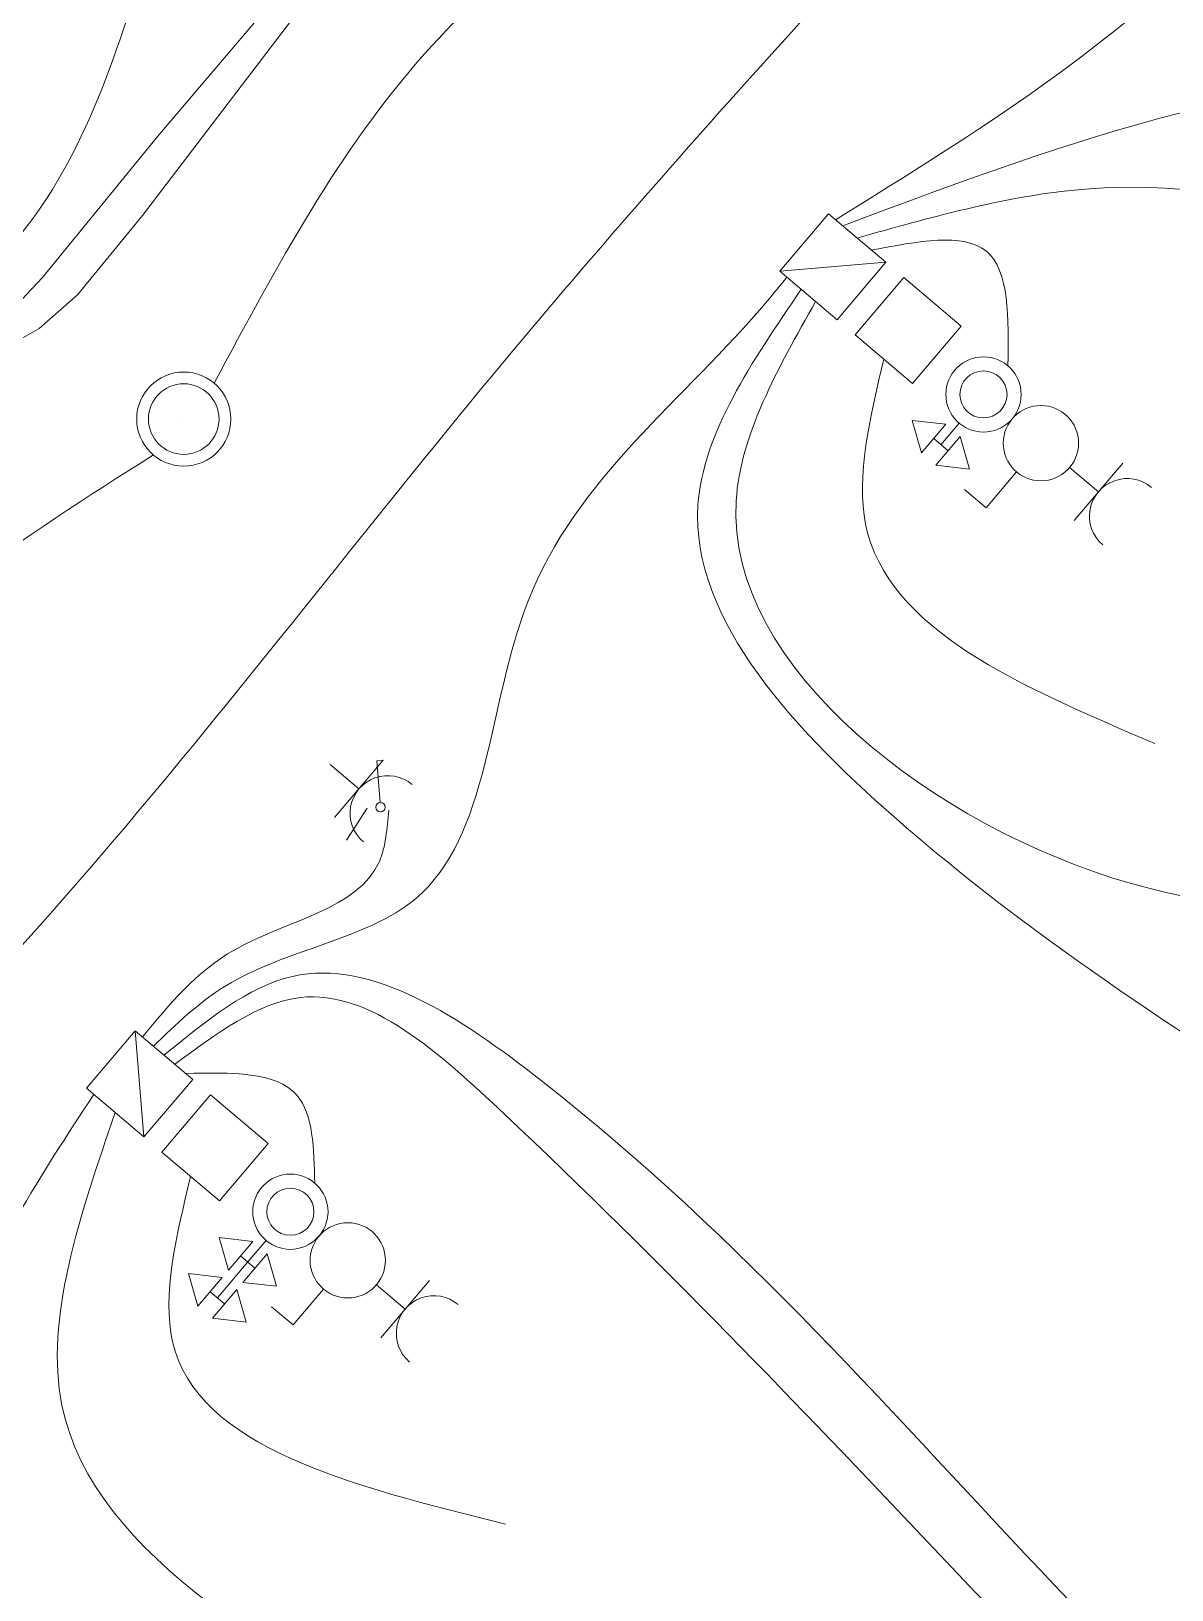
# Model space of a CAD drawing. Header units: metres. Extents: x 2747662.9 to 2747731.3, y 1250221.9 to 1250283.3.
# Drawn here: x 2747716.13 to 2747718.554, y 1250274.954 to 1250278.268 of the extents above; entities that cross this region are included whole.
import ezdxf

# ---------------------------------------------------------------- set-up
doc = ezdxf.new("R2010")
doc.units = ezdxf.units.M
doc.header["$MEASUREMENT"] = 0
doc.layers.add('___elektro', color=7, linetype='Continuous')
doc.layers.add('___sanitär', color=7, linetype='Continuous')

msp = doc.modelspace()

# ---------------------------------------------------------------- linework, layer by layer
at = {"layer": '___elektro', "color": 30, "linetype": 'Continuous', "lineweight": 0, "true_color": 0xff8d1c}
for p, q in [((2747717.8245, 1250277.88), (2747717.721, 1250277.758)), ((2747717.8115, 1250277.8648), (2747717.8116, 1250277.8648)), ((2747717.9465, 1250277.7766), (2747717.8245, 1250277.88)), ((2747717.8397, 1250277.8671), (2747717.8398, 1250277.8671)), ((2747717.7857, 1250277.8343), (2747717.7857, 1250277.8343)), ((2747717.7986, 1250277.8495), (2747717.7986, 1250277.8496)), ((2747717.855, 1250277.8542), (2747717.855, 1250277.8542)), ((2747717.8702, 1250277.8412), (2747717.8703, 1250277.8413)), ((2747717.8855, 1250277.8283), (2747717.8855, 1250277.8283)), ((2747717.7598, 1250277.8038), (2747717.7598, 1250277.8038)), ((2747717.7727, 1250277.819), (2747717.7728, 1250277.819)), ((2747717.9007, 1250277.8154), (2747717.9008, 1250277.8154)), ((2747717.916, 1250277.8024), (2747717.916, 1250277.8025)), ((2747717.721, 1250277.758), (2747717.9465, 1250277.7766)), ((2747717.7339, 1250277.7732), (2747717.734, 1250277.7733)), ((2747717.7469, 1250277.7885), (2747717.7469, 1250277.7885)), ((2747717.843, 1250277.6545), (2747717.9465, 1250277.7766)), ((2747717.9313, 1250277.7895), (2747717.9313, 1250277.7895)), ((2747717.721, 1250277.758), (2747717.843, 1250277.6545)), ((2747717.7363, 1250277.7451), (2747717.7363, 1250277.7451)), ((2747717.7515, 1250277.7321), (2747717.7516, 1250277.7322)), ((2747717.9846, 1250277.7442), (2747717.8812, 1250277.6222)), ((2747717.9077, 1250277.7308), (2747717.9078, 1250277.7308)), ((2747717.9206, 1250277.7461), (2747717.9207, 1250277.7461)), ((2747717.9336, 1250277.7613), (2747717.9336, 1250277.7613)), ((2747718.1067, 1250277.6408), (2747717.9846, 1250277.7442)), ((2747717.7668, 1250277.7192), (2747717.7668, 1250277.7192)), ((2747717.782, 1250277.7063), (2747717.7821, 1250277.7063)), ((2747717.8818, 1250277.7003), (2747717.8819, 1250277.7003)), ((2747717.8948, 1250277.7155), (2747717.8948, 1250277.7156)), ((2747717.7973, 1250277.6933), (2747717.7973, 1250277.6934)), ((2747717.8125, 1250277.6804), (2747717.8126, 1250277.6804)), ((2747717.8278, 1250277.6675), (2747717.8278, 1250277.6675)), ((2747717.856, 1250277.6698), (2747717.856, 1250277.6698)), ((2747717.8689, 1250277.685), (2747717.869, 1250277.6851)), ((2747717.8941, 1250277.6374), (2747717.8942, 1250277.6375)), ((2747718.0032, 1250277.5187), (2747718.1067, 1250277.6408)), ((2747717.8812, 1250277.6222), (2747718.0032, 1250277.5187)), ((2747718.0931, 1250277.5474), (2747718.0931, 1250277.5474)), ((2747718.2059, 1250277.5567), (2747718.2059, 1250277.5567)), ((2747716.3784, 1250277.508), (2747716.3784, 1250277.5081)), ((2747716.5193, 1250277.5197), (2747716.5194, 1250277.5197)), ((2747716.4546, 1250277.4434), (2747716.4547, 1250277.4434)), ((2747718.0026, 1250277.4406), (2747718.0742, 1250277.4323)), ((2747718.0026, 1250277.4406), (2747718.0225, 1250277.3713)), ((2747718.0742, 1250277.4323), (2747718.0225, 1250277.3713)), ((2747718.0636, 1250277.3889), (2747718.1024, 1250277.4347)), ((2747718.1024, 1250277.4347), (2747718.1024, 1250277.4347)), ((2747718.2151, 1250277.444), (2747718.2152, 1250277.444)), ((2747718.2151, 1250277.444), (2747718.2152, 1250277.444)), ((2747718.3279, 1250277.4532), (2747718.3279, 1250277.4533)), ((2747718.0788, 1250277.376), (2747718.0483, 1250277.4018)), ((2747718.1047, 1250277.4065), (2747718.053, 1250277.3454)), ((2747718.1246, 1250277.3372), (2747718.1047, 1250277.4065)), ((2747716.39, 1250277.3671), (2747716.39, 1250277.3671)), ((2747716.39, 1250277.3671), (2747716.39, 1250277.3671)), ((2747716.5309, 1250277.3787), (2747716.531, 1250277.3787)), ((2747718.1246, 1250277.3372), (2747718.053, 1250277.3454)), ((2747718.2244, 1250277.3312), (2747718.1598, 1250277.2549)), ((2747718.2244, 1250277.3312), (2747718.2245, 1250277.3312)), ((2747718.3372, 1250277.3405), (2747718.3372, 1250277.3405)), ((2747718.3982, 1250277.2888), (2747718.3372, 1250277.3405)), ((2747718.4499, 1250277.3498), (2747718.3465, 1250277.2277)), ((2747718.1598, 1250277.2549), (2747718.114, 1250277.2937)), ((2747716.827, 1250276.657), (2747716.766, 1250276.7088)), ((2747716.766, 1250276.7088), (2747716.766, 1250276.7088)), ((2747716.766, 1250276.7088), (2747716.766, 1250276.7088)), ((2747716.8787, 1250276.7181), (2747716.7752, 1250276.596)), ((2747716.8646, 1250276.7169), (2747716.8787, 1250276.7181)), ((2747716.8719, 1250276.6282), (2747716.8646, 1250276.7169)), ((2747716.8446, 1250276.6159), (2747716.8004, 1250276.5484)), ((2747716.3515, 1250276.1426), (2747716.2481, 1250276.0206)), ((2747716.4736, 1250276.0391), (2747716.3515, 1250276.1426)), ((2747716.3701, 1250275.9171), (2747716.3515, 1250276.1426)), ((2747716.3257, 1250276.1121), (2747716.3257, 1250276.1121)), ((2747716.3386, 1250276.1273), (2747716.3386, 1250276.1274)), ((2747716.3668, 1250276.1297), (2747716.3668, 1250276.1297)), ((2747716.382, 1250276.1167), (2747716.3821, 1250276.1168)), ((2747716.2998, 1250276.0816), (2747716.2998, 1250276.0816)), ((2747716.3127, 1250276.0968), (2747716.3128, 1250276.0969)), ((2747716.3973, 1250276.1038), (2747716.3973, 1250276.1038)), ((2747716.4126, 1250276.0909), (2747716.4126, 1250276.0909)), ((2747716.4278, 1250276.0779), (2747716.4278, 1250276.078)), ((2747716.2739, 1250276.0511), (2747716.274, 1250276.0511)), ((2747716.2869, 1250276.0663), (2747716.2869, 1250276.0664)), ((2747716.3701, 1250275.9171), (2747716.4736, 1250276.0391)), ((2747716.4431, 1250276.065), (2747716.4431, 1250276.065)), ((2747716.4583, 1250276.0521), (2747716.4584, 1250276.0521)), ((2747716.2481, 1250276.0206), (2747716.3701, 1250275.9171)), ((2747716.261, 1250276.0358), (2747716.261, 1250276.0358)), ((2747716.2633, 1250276.0076), (2747716.2634, 1250276.0077)), ((2747716.5117, 1250276.0068), (2747716.4082, 1250275.8848)), ((2747716.4477, 1250276.0086), (2747716.4477, 1250276.0087)), ((2747716.4606, 1250276.0239), (2747716.4607, 1250276.0239)), ((2747716.6338, 1250275.9033), (2747716.5117, 1250276.0068)), ((2747716.2786, 1250275.9947), (2747716.2786, 1250275.9947)), ((2747716.2938, 1250275.9818), (2747716.2939, 1250275.9818)), ((2747716.4218, 1250275.9781), (2747716.4219, 1250275.9781)), ((2747716.4348, 1250275.9934), (2747716.4348, 1250275.9934)), ((2747716.3091, 1250275.9688), (2747716.3091, 1250275.9689)), ((2747716.3243, 1250275.9559), (2747716.3244, 1250275.9559)), ((2747716.3396, 1250275.943), (2747716.3396, 1250275.943)), ((2747716.396, 1250275.9476), (2747716.396, 1250275.9476)), ((2747716.4089, 1250275.9629), (2747716.4089, 1250275.9629)), ((2747716.3549, 1250275.93), (2747716.3549, 1250275.9301)), ((2747716.383, 1250275.9323), (2747716.3831, 1250275.9324)), ((2747716.4082, 1250275.8848), (2747716.5303, 1250275.7813)), ((2747716.4212, 1250275.9), (2747716.4212, 1250275.9)), ((2747716.5303, 1250275.7813), (2747716.6338, 1250275.9033)), ((2747716.6202, 1250275.81), (2747716.6202, 1250275.81)), ((2747716.7329, 1250275.8193), (2747716.733, 1250275.8193)), ((2747716.855, 1250275.7158), (2747716.855, 1250275.7158)), ((2747716.5296, 1250275.7032), (2747716.6013, 1250275.6949)), ((2747716.5296, 1250275.7032), (2747716.5495, 1250275.6339)), ((2747716.6013, 1250275.6949), (2747716.5495, 1250275.6339)), ((2747716.5907, 1250275.6515), (2747716.6295, 1250275.6972)), ((2747716.6295, 1250275.6972), (2747716.6295, 1250275.6973)), ((2747716.7422, 1250275.7065), (2747716.7423, 1250275.7065)), ((2747716.7422, 1250275.7065), (2747716.7423, 1250275.7065)), ((2747716.526, 1250275.5752), (2747716.5907, 1250275.6515)), ((2747716.6059, 1250275.6385), (2747716.5754, 1250275.6644)), ((2747716.6318, 1250275.669), (2747716.58, 1250275.608)), ((2747716.5907, 1250275.6515), (2747716.5907, 1250275.6515)), ((2747716.6517, 1250275.5997), (2747716.6318, 1250275.669)), ((2747716.465, 1250275.6269), (2747716.5366, 1250275.6186)), ((2747716.465, 1250275.6269), (2747716.4849, 1250275.5576)), ((2747716.5366, 1250275.6186), (2747716.4849, 1250275.5576)), ((2747716.6517, 1250275.5997), (2747716.58, 1250275.608)), ((2747716.977, 1250275.6123), (2747716.8735, 1250275.4903)), ((2747716.5412, 1250275.5622), (2747716.5107, 1250275.5881)), ((2747716.5671, 1250275.5928), (2747716.5154, 1250275.5317)), ((2747716.587, 1250275.5234), (2747716.5671, 1250275.5928)), ((2747716.7515, 1250275.5938), (2747716.6868, 1250275.5175)), ((2747716.7515, 1250275.5938), (2747716.7515, 1250275.5938)), ((2747716.8643, 1250275.6031), (2747716.8643, 1250275.6031)), ((2747716.9253, 1250275.5513), (2747716.8643, 1250275.6031)), ((2747716.6868, 1250275.5175), (2747716.6411, 1250275.5563)), ((2747716.587, 1250275.5234), (2747716.5154, 1250275.5317))]:
    msp.add_line(p, q, dxfattribs=at)
for centre, radius in [((2747718.1541, 1250277.4957), 0.08), ((2747716.4546, 1250277.4434), 0.1), ((2747718.1541, 1250277.4957), 0.05), ((2747716.4546, 1250277.4434), 0.075), ((2747718.2762, 1250277.3922), 0.08), ((2747716.8727, 1250276.6182), 0.01), ((2747716.6812, 1250275.7582), 0.08), ((2747716.6812, 1250275.7582), 0.05), ((2747716.8032, 1250275.6548), 0.08)]:
    msp.add_circle(centre, radius, dxfattribs=at)
for centre in [(2747718.4592, 1250277.237), (2747716.888, 1250276.6053), (2747716.9863, 1250275.4996)]:
    msp.add_arc(centre, 0.08, 49.7099, 229.7099, dxfattribs=at)
for points, knots in [([(2747717.8397, 1250277.8671), (2747718.1388, 1250278.0526), (2747718.4379, 1250278.2381), (2747718.6689, 1250278.4863), (2747718.9654, 1250278.805), (2747719.1496, 1250279.2271), (2747719.388, 1250279.6035), (2747719.5139, 1250279.8023), (2747719.6549, 1250279.9884), (2747719.7959, 1250280.1745)], [0, 0, 0, 0, 1, 1, 1, 2, 2, 2, 3, 3, 3, 3]), ([(2747714.9307, 1250275.3017), (2747715.1348, 1250275.4479), (2747715.339, 1250275.5941), (2747715.5295, 1250275.7549), (2747716.1334, 1250276.2646), (2747716.601, 1250276.9215), (2747717.1092, 1250277.5348), (2747717.47, 1250277.9703), (2747717.8512, 1250278.3837), (2747718.2324, 1250278.7972)], [0, 0, 0, 0, 1, 1, 1, 2, 2, 2, 3, 3, 3, 3]), ([(2747716.5193, 1250277.5197), (2747716.652, 1250277.7677), (2747716.7846, 1250278.0157), (2747716.9671, 1250278.2205), (2747717.1214, 1250278.3937), (2747717.3115, 1250278.536), (2747717.5015, 1250278.6782)], [0, 0, 0, 0, 1, 1, 1, 2, 2, 2, 2]), ([(2747714.8848, 1250276.7244), (2747715.0176, 1250276.8993), (2747715.1504, 1250277.0743), (2747715.3173, 1250277.2183), (2747715.5803, 1250277.4453), (2747715.928, 1250277.5955), (2747716.1277, 1250277.8614), (2747716.2632, 1250278.0418), (2747716.3306, 1250278.2755), (2747716.398, 1250278.5093)], [0, 0, 0, 0, 1, 1, 1, 2, 2, 2, 3, 3, 3, 3]), ([(2747720.1896, 1250277.8283), (2747719.8886, 1250277.9726), (2747719.5876, 1250278.1168), (2747719.2794, 1250278.1557), (2747718.8155, 1250278.2143), (2747718.3352, 1250278.0342), (2747717.855, 1250277.8542)], [0, 0, 0, 0, 1, 1, 1, 2, 2, 2, 2]), ([(2747722.0878, 1250275.5635), (2747721.5016, 1250276.0302), (2747720.9153, 1250276.4969), (2747720.2687, 1250277.0124), (2747719.6766, 1250277.4844), (2747719.0339, 1250277.9974), (2747718.3472, 1250277.9302), (2747718.1948, 1250277.9153), (2747718.0401, 1250277.8718), (2747717.8855, 1250277.8283)], [0, 0, 0, 0, 1, 1, 1, 2, 2, 2, 3, 3, 3, 3]), ([(2747718.2059, 1250277.5567), (2747718.2077, 1250277.658), (2747718.2094, 1250277.7594), (2747718.1604, 1250277.8001), (2747718.112, 1250277.8402), (2747718.014, 1250277.8213), (2747717.916, 1250277.8024)], [0, 0, 0, 0, 1, 1, 1, 2, 2, 2, 2]), ([(2747716.3901, 1250276.1099), (2747716.4383, 1250276.1567), (2747716.4866, 1250276.2034), (2747716.5442, 1250276.2386), (2747716.6713, 1250276.3162), (2747716.8437, 1250276.3372), (2747716.9469, 1250276.4235), (2747717.1041, 1250276.5548), (2747717.101, 1250276.8373), (2747717.1855, 1250277.0545), (2747717.288, 1250277.3178), (2747717.5191, 1250277.4854), (2747717.6946, 1250277.6941), (2747717.7087, 1250277.7109), (2747717.7225, 1250277.728), (2747717.7363, 1250277.7451)], [0, 0, 0, 0, 1, 1, 1, 2, 2, 2, 3, 3, 3, 4, 4, 4, 5, 5, 5, 5]), ([(2747720.2014, 1250274.4032), (2747720.0666, 1250274.6882), (2747719.9318, 1250274.9733), (2747719.7532, 1250275.2057), (2747719.3198, 1250275.7701), (2747718.6287, 1250276.0247), (2747717.9908, 1250276.5743), (2747717.7571, 1250276.7756), (2747717.5306, 1250277.0165), (2747717.5474, 1250277.2609), (2747717.5578, 1250277.4128), (2747717.6623, 1250277.566), (2747717.7668, 1250277.7192)], [0, 0, 0, 0, 1, 1, 1, 2, 2, 2, 3, 3, 3, 4, 4, 4, 4]), ([(2747719.6725, 1250276.5592), (2747719.2828, 1250276.4463), (2747718.8931, 1250276.3334), (2747718.4656, 1250276.4566), (2747718.0537, 1250276.5754), (2747717.6068, 1250276.9132), (2747717.6286, 1250277.2697), (2747717.6371, 1250277.409), (2747717.7172, 1250277.5512), (2747717.7973, 1250277.6933)], [0, 0, 0, 0, 1, 1, 1, 2, 2, 2, 3, 3, 3, 3]), ([(2747717.9422, 1250277.5705), (2747717.9126, 1250277.4463), (2747717.8831, 1250277.3222), (2747717.9037, 1250277.2197), (2747717.9488, 1250276.9957), (2747718.2334, 1250276.8748), (2747718.518, 1250276.7539)], [0, 0, 0, 0, 1, 1, 1, 2, 2, 2, 2]), ([(2747715.4078, 1250276.2085), (2747715.4776, 1250276.4029), (2747715.5474, 1250276.5972), (2747715.6589, 1250276.7596), (2747715.834, 1250277.0145), (2747716.112, 1250277.1908), (2747716.39, 1250277.3671)], [0, 0, 0, 0, 1, 1, 1, 2, 2, 2, 2]), ([(2747716.8901, 1250276.6116), (2747716.8869, 1250276.5729), (2747716.8838, 1250276.5342), (2747716.8703, 1250276.503), (2747716.8264, 1250276.401), (2747716.6725, 1250276.3779), (2747716.563, 1250276.3152), (2747716.481, 1250276.2682), (2747716.4239, 1250276.1989), (2747716.3668, 1250276.1297)], [0, 0, 0, 0, 1, 1, 1, 2, 2, 2, 3, 3, 3, 3]), ([(2747719.9516, 1250273.9988), (2747719.7626, 1250274.0426), (2747719.5736, 1250274.0865), (2747719.401, 1250274.1519), (2747718.5293, 1250274.4821), (2747718.0777, 1250275.3615), (2747717.2145, 1250276.0369), (2747717.0431, 1250276.171), (2747716.8555, 1250276.297), (2747716.686, 1250276.2585), (2747716.5911, 1250276.237), (2747716.5018, 1250276.1639), (2747716.4126, 1250276.0909)], [0, 0, 0, 0, 1, 1, 1, 2, 2, 2, 3, 3, 3, 4, 4, 4, 4]), ([(2747720.067, 1250273.1798), (2747719.6478, 1250273.5239), (2747719.2286, 1250273.868), (2747718.855, 1250274.221), (2747718.2822, 1250274.7622), (2747717.8163, 1250275.3243), (2747717.1359, 1250275.9658), (2747716.9972, 1250276.0966), (2747716.8496, 1250276.2307), (2747716.7025, 1250276.2136), (2747716.6133, 1250276.2033), (2747716.5243, 1250276.1374), (2747716.4353, 1250276.0715)], [0, 0, 0, 0, 1, 1, 1, 2, 2, 2, 3, 3, 3, 4, 4, 4, 4]), ([(2747716.7329, 1250275.8193), (2747716.7313, 1250275.8924), (2747716.7297, 1250275.9656), (2747716.6952, 1250276.0057), (2747716.6515, 1250276.0566), (2747716.5549, 1250276.0543), (2747716.4583, 1250276.0521)], [0, 0, 0, 0, 1, 1, 1, 2, 2, 2, 2]), ([(2747717.5603, 1250271.8881), (2747717.4521, 1250271.9919), (2747717.3439, 1250272.0957), (2747717.2536, 1250272.209), (2747716.9383, 1250272.6045), (2747716.8422, 1250273.1148), (2747716.6123, 1250273.6208), (2747716.3205, 1250274.2629), (2747715.8132, 1250274.8981), (2747715.9857, 1250275.4864), (2747716.0374, 1250275.663), (2747716.1504, 1250275.8353), (2747716.2633, 1250276.0076)], [0, 0, 0, 0, 1, 1, 1, 2, 2, 2, 3, 3, 3, 4, 4, 4, 4]), ([(2747717.6962, 1250274.22), (2747717.4849, 1250274.3451), (2747717.2736, 1250274.4702), (2747717.0313, 1250274.6056), (2747716.6793, 1250274.8023), (2747716.2619, 1250275.0206), (2747716.1958, 1250275.3463), (2747716.1584, 1250275.5308), (2747716.2337, 1250275.7498), (2747716.3091, 1250275.9688)], [0, 0, 0, 0, 1, 1, 1, 2, 2, 2, 3, 3, 3, 3]), ([(2747716.4693, 1250275.833), (2747716.4388, 1250275.7069), (2747716.4083, 1250275.5808), (2747716.4308, 1250275.4822), (2747716.4822, 1250275.2568), (2747716.8103, 1250275.1754), (2747717.1384, 1250275.094)], [0, 0, 0, 0, 1, 1, 1, 2, 2, 2, 2])]:
    msp.add_open_spline(points, degree=3, knots=knots, dxfattribs=at)
at = {"layer": '___sanitär', "color": 106, "linetype": 'Continuous', "lineweight": 0, "true_color": 0x008a1e, "flags": 128}
for points in [[(2747715.4227, 1250278.3076), (2747715.3376, 1250278.1905), (2747715.3174, 1250278.1454), (2747715.3102, 1250278.1004), (2747715.3245, 1250278.0577), (2747715.357, 1250278.0201), (2747715.4469, 1250277.9544), (2747715.6213, 1250277.8266), (2747715.844, 1250277.6747), (2747715.9172, 1250277.635), (2747715.9898, 1250277.6198), (2747716.0348, 1250277.633), (2747716.0771, 1250277.662), (2747716.1546, 1250277.7442), (2747716.3998, 1250278.0447), (2747716.8792, 1250278.6098)], [(2747715.9419, 1250278.0273), (2747715.8627, 1250277.923), (2747715.7956, 1250277.8363), (2747715.7609, 1250277.7739), (2747715.7482, 1250277.7066), (2747715.7568, 1250277.6664), (2747715.7765, 1250277.6285), (2747715.8047, 1250277.5959), (2747715.8391, 1250277.5713), (2747715.8896, 1250277.5543), (2747715.9436, 1250277.5525), (2747716.0517, 1250277.5813), (2747716.1473, 1250277.636), (2747716.2289, 1250277.7072), (2747716.3673, 1250277.8763), (2747716.7066, 1250278.3213)]]:
    msp.add_lwpolyline(points, dxfattribs=at)

doc.saveas('drawing.dxf')
